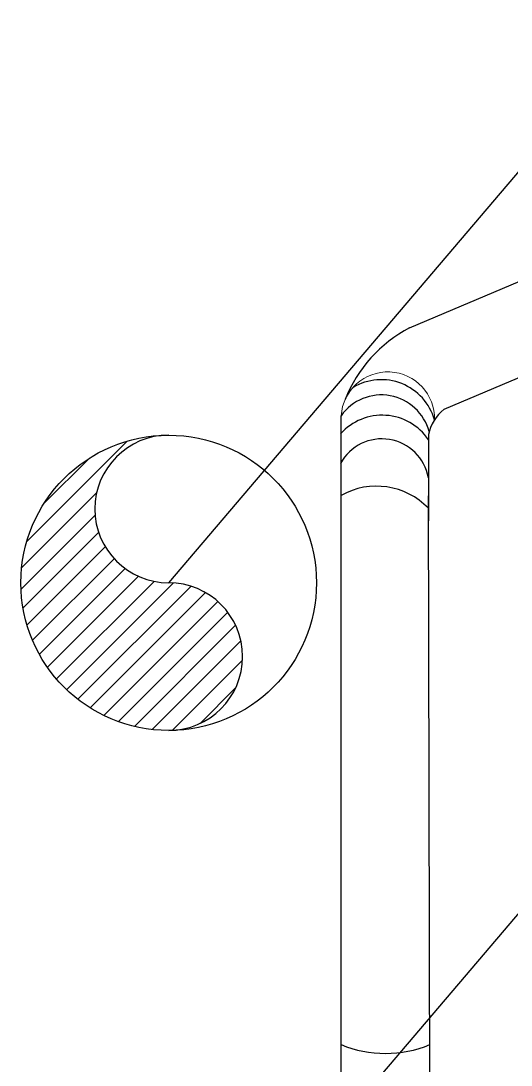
# Model space of a CAD drawing. Header units: inches. Extents: x 71784 to 88028, y -28237 to -21373.
# Drawn here: x 77568 to 77982, y -26159 to -25275 of the extents above; entities that cross this region are included whole.
import ezdxf

# ---------------------------------------------------------------- set-up
doc = ezdxf.new("R2010")
doc.units = ezdxf.units.IN
doc.header["$MEASUREMENT"] = 0
doc.layers.add('M-X-BKGD', color=8, linetype='Continuous')
doc.styles.get("Standard").update_dxf_attribs({"font": 'arial.ttf'})
doc.dimstyles.get("Standard").update_dxf_attribs({"dimtxt": 0.18, "dimasz": 0.18, "dimexe": 0.18, "dimexo": 0.0625, "dimgap": 0.09, "dimtad": 0, "dimtih": 1, "dimtoh": 1, "dimdec": 4, "dimzin": 0, "dimdsep": 46, "dimtxsty": 'Standard', "dimcen": 0.09, "dimadec": 0, "dimazin": 0, "dimtfac": 1, "dimtdec": 4, "dimtofl": 0, "dimtmove": 0, "dimatfit": 3, "dimfxl": 1, "dimtolj": 1, "dimtzin": 0, "dimarcsym": 0})

msp = doc.modelspace()

# ---------------------------------------------------------------- hatches: boundary and pattern name
at = {"layer": 'M-X-BKGD'}
h = msp.add_hatch(dxfattribs=at)
h.set_pattern_fill('ANSI31', color=256, scale=100)
h.set_pattern_definition([(45, (-15055.859, -32165.94), (-8.8388348, 8.8388348), [])])
h.paths.add_polyline_path([(77692.59, -25626.01, 0.414214), (77567.59, -25751.01, 0.414214), (77692.59, -25876.01, 1), (77692.59, -25751.01, -1)])

# ---------------------------------------------------------------- linework, layer by layer
for p, q in [((77896.31, -25535.11), (77996.8, -25492.46)), ((77925.61, -25604.15), (78026.1, -25561.5)), ((77838.43, -26209.55), (77838.43, -25609.55)), ((77912.22, -25625.6), (77912.22, -25698.56)), ((77913.43, -26209.47), (77912.22, -25677.36))]:
    msp.add_line(p, q, dxfattribs=at)
msp.add_circle((77692.59, -25751.01), 125, dxfattribs=at)
for centre, radius, start, end in [((77950.35, -25638.36), 116.53, 117.6309, 158.6612), ((77872.39, -25625.74), 46.67, 15.64197, 120.78531), ((77872.48, -25633.76), 41.78, 14.90349, 144.58349), ((77873.13, -25656.36), 47.22, 34.10821, 138.19168), ((77947.96, -25633.01), 36.5, 127.76019, 168.28692), ((77692.59, -25688.51), 62.5, 90, 270), ((77872.92, -25669.09), 39.92, 10.11088, 151.24448), ((77868.33, -25729.99), 60.77, 43.75973, 119.46645), ((77692.59, -25813.51), 62.5, 270, 90), ((77875.93, -26051.4), 98.07, 247.52147, 292.47853)]:
    msp.add_arc(centre, radius, start, end, dxfattribs=at)
at = {"layer": 'M-X-BKGD', "lineweight": 20}
msp.add_arc((77877.86, -25611.96), 39.5, 358.26446, 176.50142, dxfattribs=at)

# ---------------------------------------------------------------- leaders
at = {"color": 1}
for points in [[(77692.59, -25751.01), (78162.87, -25198.04), (78612.11, -25198.04)], [(77692.59, -25751.01), (78162.87, -25198.04), (78612.11, -25198.04)], [(77692.56, -26378.9), (78162.84, -25825.94), (78612.08, -25825.94)], [(77692.56, -26378.9), (78162.84, -25825.94), (78612.08, -25825.94)]]:
    msp.add_leader(points, dimstyle='Standard', override={"dimscale": 1, "dimasz": 0.08, "dimtad": 0, "dimfxl": 0.009}, dxfattribs=at)

doc.saveas('drawing.dxf')
